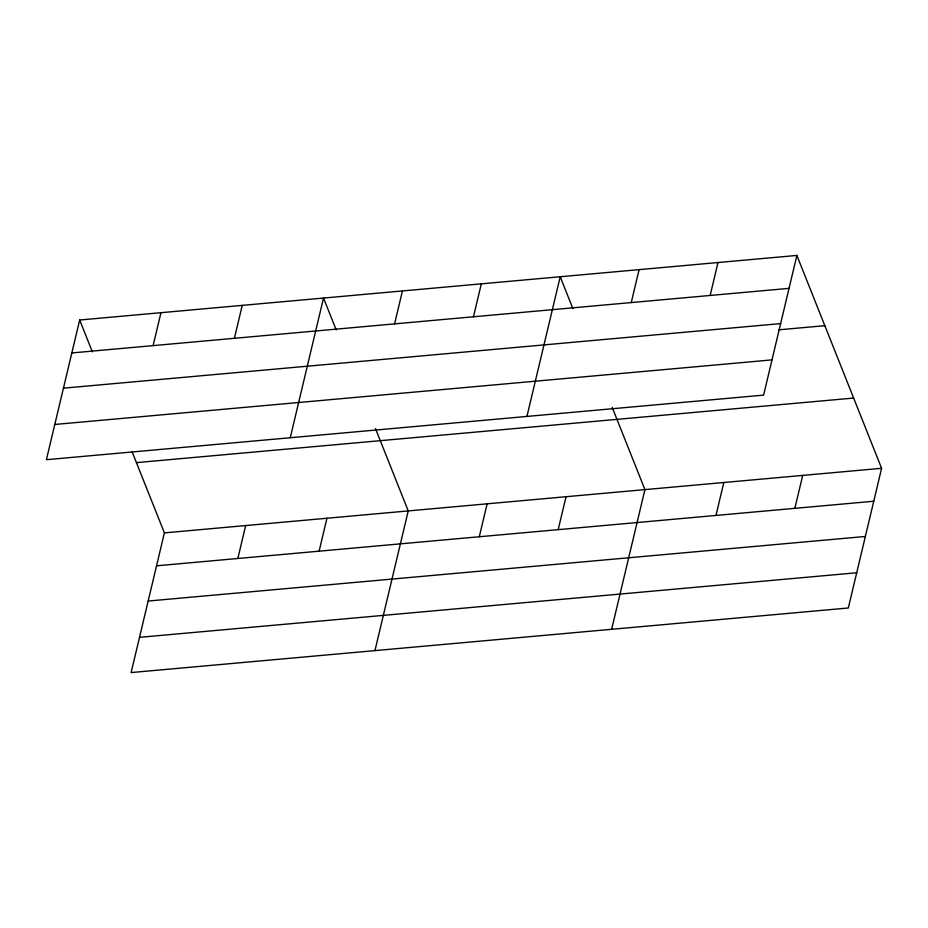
<?xml version="1.0" encoding="UTF-8"?>
<svg xmlns="http://www.w3.org/2000/svg" width="928" height="928" viewBox="0 0 928 928"><rect width="100%" height="100%" fill="white"/><g stroke="black" fill="none" stroke-linecap="round" stroke-linejoin="round"><path stroke-width="1.39" d="M79.68 320.009L46.4 459.696L763.605 395.119L796.885 255.432L79.68 320.009L92.336 351.816M153.12 345.622L160.962 312.69M132.17 451.913L164.395 532.881L131.115 672.568L848.32 607.991L881.6 468.304L796.885 255.432M234.401 338.302L242.243 305.37M237.835 558.494L245.676 525.561M290.255 437.749L323.524 298.05L336.191 329.858M319.116 551.174L326.958 518.242M394.574 323.884L402.427 290.951M374.958 650.609L408.239 510.922L375.492 428.608M473.466 316.784L481.319 283.84M479.289 536.755L487.13 503.823M526.93 416.428L560.21 276.741L572.866 308.548M558.18 529.644L566.034 496.712M631.26 302.574L639.102 269.642M611.645 629.3L644.925 489.613L612.167 407.299M710.152 295.464L717.994 262.531M715.964 515.434L723.817 482.502M794.867 508.335L802.708 475.403M71.839 352.942L789.044 288.364M63.44 388.171L780.645 323.594M778.94 329.811L824.841 325.682M54.798 424.467L772.003 359.89M136.439 462.631L853.644 398.054M164.395 532.881L881.6 468.304M156.542 565.813L873.758 501.236M148.155 601.042L865.36 536.465M139.502 637.339L856.718 572.762"/></g></svg>
